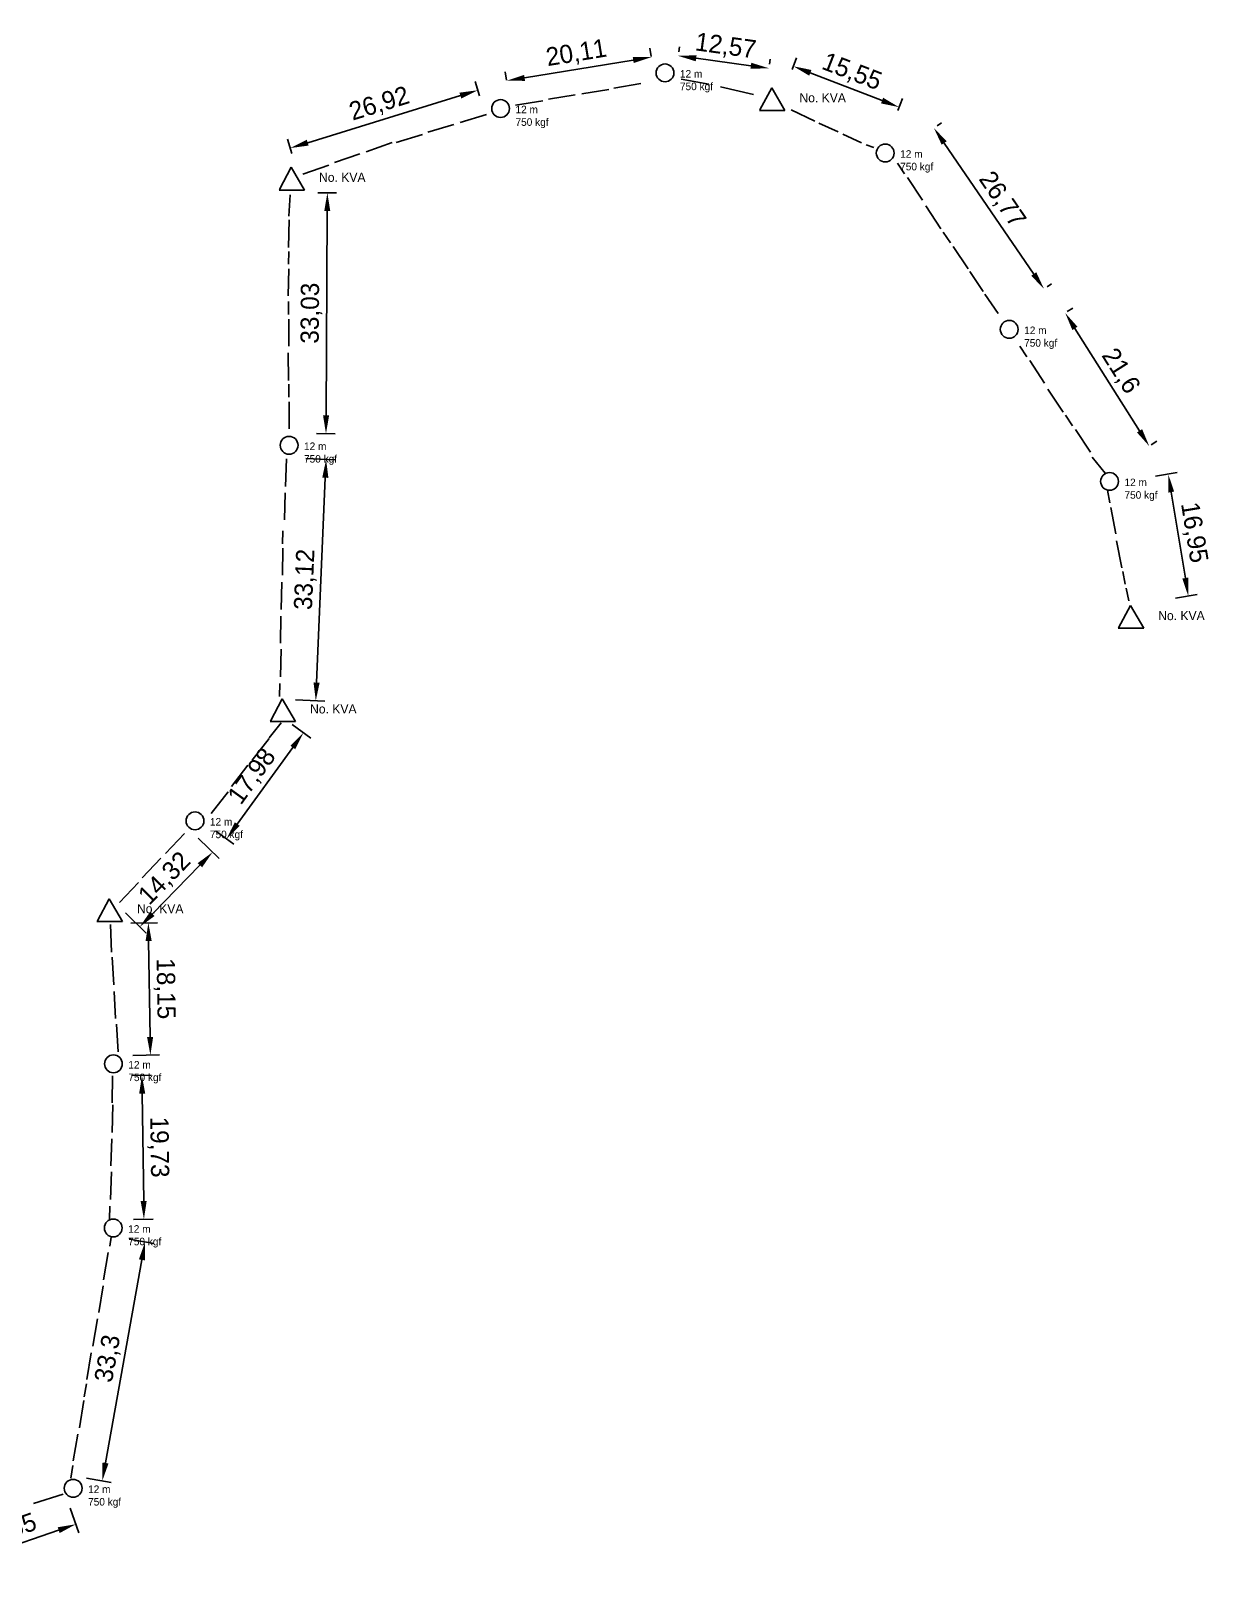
# Model space of a CAD drawing. Header units: millimetres. Extents: x -3588 to 75209, y -3737 to 38254.
# Drawn here: x 42976.4 to 43138.2, y 16021.5 to 16233.6 of the extents above; entities that cross this region are included whole.
import ezdxf

# ---------------------------------------------------------------- set-up
doc = ezdxf.new("R2010")
doc.units = ezdxf.units.MM
doc.dimstyles.new('ISO-25', dxfattribs={"dimtxt": 2.5, "dimasz": 2.5, "dimexe": 1.25, "dimexo": 0.625, "dimtad": 1, "dimtxsty": 'Standard', "dimcen": 2.5, "dimadec": 0, "dimazin": 0, "dimtfac": 1, "dimtmove": 0, "dimatfit": 3, "dimfxl": 1, "dimarcsym": 0})

# ---------------------------------------------------------------- blocks, each defined once
blk = doc.blocks.new('*D468')
at = {"color": 0, "lineweight": -2, "transparency": 16777216}
for p, q in [((42981.78, 16031), (42982.95, 16027.6)), ((42967.38, 16023.53), (42980.18, 16027.96)), ((42964.25, 16024.93), (42965.43, 16021.53))]:
    blk.add_line(p, q, dxfattribs=at)
at = {"color": 0, "transparency": 16777216}
for points in [[(42980.05, 16028.36), (42980.32, 16027.57), (42982.55, 16028.78)], [(42967.25, 16023.92), (42967.52, 16023.14), (42965.02, 16022.71)]]:
    blk.add_solid(points, dxfattribs=at)
at = {"layer": 'Defpoints', "color": 0, "transparency": 16777216}
for p in [(42981.57, 16031.59), (42982.55, 16028.78), (42964.05, 16025.52)]:
    blk.add_point(p, dxfattribs=at)
at = {"color": 0, "transparency": 16777216, "insert": (42973.1, 16027.71), "char_height": 2.5, "attachment_point": 5, "rotation": 19.0946}
blk.add_mtext('18,55', dxfattribs=at)
blk = doc.blocks.new('*D469')
at = {"color": 0, "lineweight": -2, "transparency": 16777216}
for p, q in [((42989.87, 16067.89), (42993.27, 16067.28)), ((42986.61, 16037.18), (42991.6, 16065.04)), ((42984, 16035.11), (42987.4, 16034.5))]:
    blk.add_line(p, q, dxfattribs=at)
at = {"color": 0, "transparency": 16777216}
for points in [[(42991.19, 16065.11), (42992.01, 16064.97), (42992.04, 16067.5)], [(42986.2, 16037.25), (42987.02, 16037.11), (42986.17, 16034.72)]]:
    blk.add_solid(points, dxfattribs=at)
at = {"layer": 'Defpoints', "color": 0, "transparency": 16777216}
for p in [(42989.25, 16068), (42992.04, 16067.5), (42983.38, 16035.22)]:
    blk.add_point(p, dxfattribs=at)
at = {"color": 0, "transparency": 16777216, "insert": (42987.06, 16051.48), "char_height": 2.5, "attachment_point": 5, "rotation": 79.8511}
blk.add_mtext('33,3', dxfattribs=at)
blk = doc.blocks.new('*D470')
at = {"color": 0, "lineweight": -2, "transparency": 16777216}
for p, q in [((42990.18, 16090.33), (42992.86, 16090.36)), ((42991.85, 16073.11), (42991.64, 16087.85)), ((42990.45, 16070.59), (42993.13, 16070.63))]:
    blk.add_line(p, q, dxfattribs=at)
at = {"color": 0, "transparency": 16777216}
for points in [[(42992.06, 16087.85), (42991.23, 16087.84), (42991.61, 16090.35)], [(42992.26, 16073.12), (42991.43, 16073.11), (42991.88, 16070.61)]]:
    blk.add_solid(points, dxfattribs=at)
at = {"layer": 'Defpoints', "color": 0, "transparency": 16777216}
for p in [(42989.55, 16090.32), (42991.61, 16090.35), (42989.82, 16070.59)]:
    blk.add_point(p, dxfattribs=at)
at = {"color": 0, "transparency": 16777216, "insert": (42993.83, 16080.51), "char_height": 2.5, "attachment_point": 5, "rotation": 270.7912}
blk.add_mtext('19,73', dxfattribs=at)
blk = doc.blocks.new('*D471')
at = {"color": 0, "lineweight": -2, "transparency": 16777216}
for p, q in [((42990.08, 16111.24), (42993.74, 16111.29)), ((42992.73, 16095.63), (42992.53, 16108.78)), ((42990.36, 16093.09), (42994.02, 16093.15))]:
    blk.add_line(p, q, dxfattribs=at)
at = {"color": 0, "transparency": 16777216}
for points in [[(42992.95, 16108.78), (42992.11, 16108.77), (42992.49, 16111.28)], [(42993.15, 16095.63), (42992.31, 16095.62), (42992.77, 16093.13)]]:
    blk.add_solid(points, dxfattribs=at)
at = {"layer": 'Defpoints', "color": 0, "transparency": 16777216}
for p in [(42989.46, 16111.23), (42992.49, 16111.28), (42989.73, 16093.08)]:
    blk.add_point(p, dxfattribs=at)
at = {"color": 0, "transparency": 16777216, "insert": (42994.71, 16102.23), "char_height": 2.5, "attachment_point": 5, "rotation": 270.8686}
blk.add_mtext('18,15', dxfattribs=at)
blk = doc.blocks.new('*D472')
at = {"color": 0, "lineweight": -2, "transparency": 16777216}
for p, q in [((42999.34, 16122.88), (43002.2, 16120.09)), ((42993.05, 16112.51), (42999.56, 16119.17)), ((42989.34, 16112.63), (42992.2, 16109.84))]:
    blk.add_line(p, q, dxfattribs=at)
at = {"color": 0, "transparency": 16777216}
for points in [[(42999.26, 16119.46), (42999.86, 16118.88), (43001.3, 16120.96)], [(42992.75, 16112.8), (42993.35, 16112.21), (42991.3, 16110.72)]]:
    blk.add_solid(points, dxfattribs=at)
at = {"layer": 'Defpoints', "color": 0, "transparency": 16777216}
for p in [(42998.89, 16123.31), (43001.3, 16120.96), (42988.89, 16113.07)]:
    blk.add_point(p, dxfattribs=at)
at = {"color": 0, "transparency": 16777216, "insert": (42994.81, 16117.29), "char_height": 2.5, "attachment_point": 5, "rotation": 45.6807}
blk.add_mtext('14,32', dxfattribs=at)
blk = doc.blocks.new('*D473')
at = {"color": 0, "lineweight": -2, "transparency": 16777216}
for p, q in [((43012.24, 16138.46), (43014.78, 16136.62)), ((43004.69, 16124.82), (43012.3, 16135.33)), ((43001.69, 16123.9), (43004.24, 16122.06))]:
    blk.add_line(p, q, dxfattribs=at)
at = {"color": 0, "transparency": 16777216}
for points in [[(43011.97, 16135.57), (43012.64, 16135.08), (43013.77, 16137.35)], [(43004.36, 16125.06), (43005.03, 16124.57), (43003.23, 16122.79)]]:
    blk.add_solid(points, dxfattribs=at)
at = {"layer": 'Defpoints', "color": 0, "transparency": 16777216}
for p in [(43011.73, 16138.83), (43013.77, 16137.35), (43001.19, 16124.27)]:
    blk.add_point(p, dxfattribs=at)
at = {"color": 0, "transparency": 16777216, "insert": (43006.81, 16131.3), "char_height": 2.5, "attachment_point": 5, "rotation": 54.0938}
blk.add_mtext('17,98', dxfattribs=at)
blk = doc.blocks.new('*D474')
at = {"color": 0, "lineweight": -2, "transparency": 16777216}
for p, q in [((43014.09, 16174.94), (43018.13, 16174.77)), ((43015.57, 16144.22), (43016.77, 16172.32)), ((43012.68, 16141.85), (43016.71, 16141.67))]:
    blk.add_line(p, q, dxfattribs=at)
at = {"color": 0, "transparency": 16777216}
for points in [[(43016.35, 16172.34), (43017.19, 16172.3), (43016.88, 16174.82)], [(43015.15, 16144.24), (43015.99, 16144.21), (43015.46, 16141.73)]]:
    blk.add_solid(points, dxfattribs=at)
at = {"layer": 'Defpoints', "color": 0, "transparency": 16777216}
for p in [(43013.47, 16174.97), (43016.88, 16174.82), (43012.05, 16141.87)]:
    blk.add_point(p, dxfattribs=at)
at = {"color": 0, "transparency": 16777216, "insert": (43014.09, 16158.36), "char_height": 2.5, "attachment_point": 5, "rotation": 87.551}
blk.add_mtext('33,12', dxfattribs=at)
blk = doc.blocks.new('*D475')
at = {"color": 0, "lineweight": -2, "transparency": 16777216}
for p, q in [((43015.73, 16211.4), (43018.3, 16211.38)), ((43016.87, 16180.86), (43017.04, 16208.89)), ((43015.54, 16178.37), (43018.11, 16178.35))]:
    blk.add_line(p, q, dxfattribs=at)
at = {"color": 0, "transparency": 16777216}
for points in [[(43016.62, 16208.89), (43017.45, 16208.89), (43017.05, 16211.39)], [(43016.46, 16180.86), (43017.29, 16180.86), (43016.86, 16178.36)]]:
    blk.add_solid(points, dxfattribs=at)
at = {"layer": 'Defpoints', "color": 0, "transparency": 16777216}
for p in [(43015.11, 16211.4), (43017.05, 16211.39), (43014.92, 16178.37)]:
    blk.add_point(p, dxfattribs=at)
at = {"color": 0, "transparency": 16777216, "insert": (43014.87, 16194.89), "char_height": 2.5, "attachment_point": 5, "rotation": 89.6647}
blk.add_mtext('33,03', dxfattribs=at)
blk = doc.blocks.new('*D476')
at = {"color": 0, "lineweight": -2, "transparency": 16777216}
for p, q in [((43037.92, 16224.71), (43037.32, 16226.67)), ((43014.35, 16218.28), (43035.3, 16224.74)), ((43012.19, 16216.78), (43011.59, 16218.74))]:
    blk.add_line(p, q, dxfattribs=at)
at = {"color": 0, "transparency": 16777216}
for points in [[(43035.17, 16225.14), (43035.42, 16224.34), (43037.69, 16225.47)], [(43014.23, 16218.68), (43014.47, 16217.88), (43011.96, 16217.54)]]:
    blk.add_solid(points, dxfattribs=at)
at = {"layer": 'Defpoints', "color": 0, "transparency": 16777216}
for p in [(43037.69, 16225.47), (43038.11, 16224.11), (43012.38, 16216.18)]:
    blk.add_point(p, dxfattribs=at)
at = {"color": 0, "transparency": 16777216, "insert": (43024.21, 16223.5), "char_height": 2.5, "attachment_point": 5, "rotation": 17.1368}
blk.add_mtext('26,92', dxfattribs=at)
blk = doc.blocks.new('*D477')
at = {"color": 0, "lineweight": -2, "transparency": 16777216}
for p, q in [((43061.47, 16230.11), (43061.28, 16231.24)), ((43044.11, 16227.17), (43059.02, 16229.61)), ((43041.62, 16226.87), (43041.44, 16228))]:
    blk.add_line(p, q, dxfattribs=at)
at = {"color": 0, "transparency": 16777216}
for points in [[(43058.95, 16230.02), (43059.08, 16229.2), (43061.48, 16230.01)], [(43044.04, 16227.58), (43044.18, 16226.76), (43041.64, 16226.77)]]:
    blk.add_solid(points, dxfattribs=at)
at = {"layer": 'Defpoints', "color": 0, "transparency": 16777216}
for p in [(43061.48, 16230.01), (43061.57, 16229.5), (43041.73, 16226.26)]:
    blk.add_point(p, dxfattribs=at)
at = {"color": 0, "transparency": 16777216, "insert": (43051.23, 16230.45), "char_height": 2.5, "attachment_point": 5, "rotation": 9.2762}
blk.add_mtext('20,11', dxfattribs=at)
blk = doc.blocks.new('*D478')
at = {"color": 0, "lineweight": -2, "transparency": 16777216}
for p, q in [((43065.25, 16230.75), (43065.34, 16231.43)), ((43067.65, 16229.85), (43075.15, 16228.83)), ((43077.7, 16229.04), (43077.8, 16229.73))]:
    blk.add_line(p, q, dxfattribs=at)
at = {"color": 0, "transparency": 16777216}
for points in [[(43067.71, 16230.27), (43067.59, 16229.44), (43065.17, 16230.19)], [(43075.21, 16229.24), (43075.09, 16228.41), (43077.63, 16228.49)]]:
    blk.add_solid(points, dxfattribs=at)
at = {"layer": 'Defpoints', "color": 0, "transparency": 16777216}
for p in [(43065.17, 16230.13), (43077.62, 16228.42), (43077.63, 16228.49)]:
    blk.add_point(p, dxfattribs=at)
at = {"color": 0, "transparency": 16777216, "insert": (43071.68, 16231.4), "char_height": 2.5, "attachment_point": 5, "rotation": 352.2045}
blk.add_mtext('12,57', dxfattribs=at)
blk = doc.blocks.new('*D479')
at = {"color": 0, "lineweight": -2, "transparency": 16777216}
for p, q in [((43080.8, 16228.31), (43081.43, 16229.93)), ((43083.31, 16227.86), (43093.15, 16224.06)), ((43095.31, 16222.7), (43095.94, 16224.32))]:
    blk.add_line(p, q, dxfattribs=at)
at = {"color": 0, "transparency": 16777216}
for points in [[(43083.46, 16228.25), (43083.16, 16227.47), (43080.98, 16228.76)], [(43093.3, 16224.44), (43093, 16223.67), (43095.48, 16223.15)]]:
    blk.add_solid(points, dxfattribs=at)
at = {"layer": 'Defpoints', "color": 0, "transparency": 16777216}
for p in [(43080.58, 16227.72), (43095.08, 16222.11), (43095.48, 16223.15)]:
    blk.add_point(p, dxfattribs=at)
at = {"color": 0, "transparency": 16777216, "insert": (43088.98, 16227.9), "char_height": 2.5, "attachment_point": 5, "rotation": 338.8654}
blk.add_mtext('15,55', dxfattribs=at)
blk = doc.blocks.new('*D480')
at = {"color": 0, "lineweight": -2, "transparency": 16777216}
for p, q in [((43100.7, 16220.59), (43101.29, 16221)), ((43101.67, 16218.23), (43113.96, 16200.26)), ((43115.81, 16198.49), (43116.41, 16198.9))]:
    blk.add_line(p, q, dxfattribs=at)
at = {"color": 0, "transparency": 16777216}
for points in [[(43102.02, 16218.47), (43101.33, 16218), (43100.26, 16220.29)], [(43114.31, 16200.5), (43113.62, 16200.03), (43115.38, 16198.2)]]:
    blk.add_solid(points, dxfattribs=at)
at = {"layer": 'Defpoints', "color": 0, "transparency": 16777216}
for p in [(43100.18, 16220.24), (43115.29, 16198.14), (43115.38, 16198.2)]:
    blk.add_point(p, dxfattribs=at)
at = {"color": 0, "transparency": 16777216, "insert": (43109.54, 16210.42), "char_height": 2.5, "attachment_point": 5, "rotation": 304.3711}
blk.add_mtext('26,77', dxfattribs=at)
blk = doc.blocks.new('*D481')
at = {"color": 0, "lineweight": -2, "transparency": 16777216}
for p, q in [((43118.56, 16195.1), (43119.33, 16195.59)), ((43119.61, 16192.81), (43128.47, 16178.77)), ((43130.09, 16176.83), (43130.87, 16177.32))]:
    blk.add_line(p, q, dxfattribs=at)
at = {"color": 0, "transparency": 16777216}
for points in [[(43119.96, 16193.03), (43119.26, 16192.58), (43118.28, 16194.92)], [(43128.83, 16178.99), (43128.12, 16178.54), (43129.81, 16176.65)]]:
    blk.add_solid(points, dxfattribs=at)
at = {"layer": 'Defpoints', "color": 0, "transparency": 16777216}
for p in [(43118.03, 16194.76), (43129.56, 16176.5), (43129.81, 16176.65)]:
    blk.add_point(p, dxfattribs=at)
at = {"color": 0, "transparency": 16777216, "insert": (43125.8, 16186.9), "char_height": 2.5, "attachment_point": 5, "rotation": 302.265}
blk.add_mtext('21,6', dxfattribs=at)
blk = doc.blocks.new('*D482')
at = {"color": 0, "lineweight": -2, "transparency": 16777216}
for p, q in [((43130.66, 16172.53), (43133.65, 16173.02)), ((43132.82, 16170.35), (43134.76, 16158.56)), ((43133.41, 16155.81), (43136.4, 16156.3))]:
    blk.add_line(p, q, dxfattribs=at)
at = {"color": 0, "transparency": 16777216}
for points in [[(43133.23, 16170.42), (43132.41, 16170.28), (43132.41, 16172.82)], [(43135.17, 16158.63), (43134.35, 16158.49), (43135.16, 16156.09)]]:
    blk.add_solid(points, dxfattribs=at)
at = {"layer": 'Defpoints', "color": 0, "transparency": 16777216}
for p in [(43130.04, 16172.43), (43135.16, 16156.09), (43132.79, 16155.7)]:
    blk.add_point(p, dxfattribs=at)
at = {"color": 0, "transparency": 16777216, "insert": (43135.84, 16164.79), "char_height": 2.5, "attachment_point": 5, "rotation": 279.3444}
blk.add_mtext('16,95', dxfattribs=at)

msp = doc.modelspace()

# ---------------------------------------------------------------- linework, layer by layer
at = {"color": 10}
for p, q in [((43056.333, 16225.761), (43060.064, 16226.374)), ((43042.867, 16223.427), (43046.6, 16224.029)), ((43047.391, 16224.248), (43051.052, 16224.838)), ((43051.946, 16224.973), (43055.679, 16225.575)), ((43076.381, 16222.763), (43078.008, 16225.818)), ((43078.008, 16225.818), (43079.83, 16222.698)), ((43035.275, 16221.046), (43038.897, 16222.131)), ((43079.83, 16222.698), (43076.329, 16222.698)), ((43030.853, 16219.731), (43034.406, 16220.795)), ((43022.372, 16217.043), (43025.943, 16218.283)), ((43026.476, 16218.326), (43030.098, 16219.411)), ((43018.011, 16215.539), (43021.514, 16216.755)), ((43096.251, 16214), (43095.27, 16215.485)), ((43010.477, 16211.845), (43012.103, 16214.9)), ((43012.103, 16214.9), (43013.925, 16211.78)), ((43013.698, 16213.947), (43017.27, 16215.187)), ((43098.684, 16210.416), (43096.64, 16213.51)), ((43013.925, 16211.78), (43010.424, 16211.78)), ((43011.78, 16208.216), (43011.945, 16211.129)), ((43101.218, 16206.439), (43099.134, 16209.594)), ((43011.726, 16203.901), (43011.819, 16207.68)), ((43102.525, 16204.541), (43101.545, 16206.025)), ((43011.713, 16201.596), (43011.757, 16203.375)), ((43104.958, 16200.956), (43102.914, 16204.051)), ((43011.661, 16197.264), (43011.753, 16200.972)), ((43011.702, 16194.706), (43011.697, 16196.485)), ((43011.768, 16190.374), (43011.759, 16194.083)), ((43113.02, 16188.885), (43112.04, 16190.369)), ((43011.704, 16185.659), (43011.694, 16189.439)), ((43115.454, 16185.3), (43113.409, 16188.395)), ((43011.754, 16183.354), (43011.749, 16185.134)), ((43117.988, 16181.324), (43115.904, 16184.478)), ((43011.82, 16179.023), (43011.81, 16182.732)), ((43119.295, 16179.425), (43118.314, 16180.91)), ((43121.728, 16175.841), (43119.684, 16178.936)), ((43011.321, 16171.138), (43011.447, 16174.916)), ((43011.16, 16166.528), (43011.283, 16170.234)), ((43124.39, 16168.856), (43124.063, 16170.605)), ((43125.24, 16164.609), (43124.558, 16168.254)), ((43010.909, 16163.274), (43010.944, 16165.053)), ((43010.881, 16158.942), (43010.952, 16162.65)), ((43126.032, 16159.96), (43125.336, 16163.676)), ((43126.499, 16157.703), (43126.172, 16159.452)), ((43010.713, 16154.229), (43010.786, 16158.009)), ((43126.99, 16155.441), (43126.662, 16157.19)), ((43125.604, 16151.732), (43127.231, 16154.787)), ((43127.231, 16154.787), (43129.052, 16151.667)), ((43010.616, 16149.618), (43010.687, 16153.326)), ((43129.052, 16151.667), (43125.551, 16151.667)), ((43010.618, 16145.021), (43010.69, 16148.801)), ((43010.494, 16142.331), (43010.528, 16144.11)), ((43009.245, 16138.93), (43010.871, 16141.986)), ((43010.871, 16141.986), (43012.693, 16138.865)), ((43009.085, 16136.624), (43010.729, 16138.686)), ((43012.693, 16138.865), (43009.192, 16138.865)), ((43006.72, 16133.588), (43009.043, 16136.57)), ((43003.878, 16129.954), (43006.157, 16132.88)), ((43001.125, 16126.273), (43003.448, 16129.256)), ((42994.832, 16120.781), (42997.44, 16123.518)), ((42991.643, 16117.448), (42994.201, 16120.133)), ((42988.537, 16114.059), (42991.145, 16116.796)), ((42985.497, 16111.525), (42987.123, 16114.58)), ((42987.123, 16114.58), (42988.945, 16111.46)), ((42988.945, 16111.46), (42985.444, 16111.46)), ((42987.429, 16107.253), (42987.278, 16111.031)), ((42987.747, 16102.766), (42987.539, 16106.541)), ((42987.993, 16098.16), (42987.788, 16101.863)), ((42988.336, 16093.575), (42988.127, 16097.35)), ((42987.538, 16086.582), (42987.561, 16090.29)), ((42987.517, 16082.532), (42987.637, 16086.31)), ((42987.361, 16077.921), (42987.479, 16081.628)), ((42987.305, 16073.325), (42987.425, 16077.104)), ((42987.147, 16070.637), (42987.204, 16072.415)), ((42987.398, 16068.147), (42987.193, 16066.927)), ((42986.971, 16066.039), (42986.343, 16062.311)), ((42986.296, 16061.492), (42985.68, 16057.835)), ((42985.521, 16056.945), (42984.893, 16053.217)), ((42984.662, 16052.308), (42984.046, 16048.651)), ((42983.997, 16048.027), (42983.701, 16046.273)), ((42983.658, 16045.748), (42983.03, 16042.02)), ((42982.798, 16041.111), (42982.183, 16037.454)), ((42982.133, 16036.83), (42981.837, 16035.076))]:
    msp.add_line(p, q, dxfattribs=at)
at = {"color": 1}
for p, q in [((43065.595, 16226.998), (43069.405, 16226.293)), ((43070.994, 16225.947), (43075.509, 16224.889)), ((43080.694, 16222.768), (43083.939, 16221.217)), ((43084.474, 16220.971), (43087.109, 16219.765)), ((43087.763, 16219.45), (43090.339, 16218.275)), ((43090.955, 16217.995), (43092.019, 16217.603)), ((43105.199, 16200.625), (43107.005, 16197.85)), ((43107.236, 16197.48), (43109.087, 16194.844)), ((43121.984, 16175.156), (43123.749, 16172.942)), ((42976.747, 16031.607), (42980.787, 16032.926))]:
    msp.add_line(p, q, dxfattribs=at)
at = {"color": 10}
for centre in [(43063.374, 16227.851), (43040.814, 16222.96), (43093.586, 16216.859), (43110.596, 16192.673), (43011.8, 16176.771), (43124.361, 16171.816), (42998.892, 16125.255), (42987.697, 16091.931), (42987.674, 16069.415), (42982.177, 16033.711)]:
    msp.add_circle(centre, 1.222, dxfattribs=at)

# ---------------------------------------------------------------- texts
at = {"color": 10, "attachment_point": 1}
for s, width, gutter_width, insert, char_height in [('12 m^J750 kgf ', 21.10344, 5.166, (43065.422, 16228.235), 1.03321), ('No. KVA', 17.75852, 6.215, (43081.815, 16225.063), 1.243), ('12 m^J750 kgf ', 21.10344, 5.166, (43042.862, 16223.344), 1.03321), ('12 m^J750 kgf ', 21.10344, 5.166, (43095.634, 16217.243), 1.03321), ('No. KVA', 17.75852, 6.215, (43015.911, 16214.146), 1.243), ('12 m^J750 kgf ', 21.10344, 5.166, (43112.644, 16193.057), 1.03321), ('12 m^J750 kgf ', 21.10344, 5.166, (43013.848, 16177.156), 1.03321), ('12 m^J750 kgf ', 21.10344, 5.166, (43126.409, 16172.201), 1.03321), ('No. KVA', 17.75852, 6.215, (43131.038, 16154.032), 1.243), ('No. KVA', 17.75852, 6.215, (43014.679, 16141.231), 1.243), ('12 m^J750 kgf ', 21.10344, 5.166, (43000.939, 16125.639), 1.03321), ('No. KVA', 17.75852, 6.215, (42990.93, 16113.826), 1.243), ('12 m^J750 kgf ', 21.10344, 5.166, (42989.745, 16092.315), 1.03321), ('12 m^J750 kgf ', 21.10344, 5.166, (42989.722, 16069.799), 1.03321), ('12 m^J750 kgf ', 21.10344, 5.166, (42984.224, 16034.096), 1.03321)]:
    msp.add_mtext_dynamic_manual_height_columns(s, width=width, gutter_width=gutter_width, heights=[0], dxfattribs=dict(at, insert=insert, char_height=char_height))

# ---------------------------------------------------------------- dimensions: what is measured, and where the dimension line sits
at = {"color": 1}
for p1, p2, distance, picture, middle in [((43041.7257, 16226.2558), (43061.568, 16229.4966), 0.521, '*D477', (43051.2271, 16230.4465)), ((43065.165, 16230.13), (43077.619, 16228.425), 0.064, '*D478', (43071.683, 16231.404)), ((43080.575, 16227.723), (43095.082, 16222.115), 1.115, '*D479', (43088.982, 16227.902)), ((43012.379, 16216.18), (43038.106, 16224.113), 1.425, '*D476', (43024.209, 16223.499)), ((43100.18, 16220.238), (43115.294, 16198.142), 0.1, '*D480', (43109.539, 16210.422)), ((43014.916, 16178.373), (43015.109, 16211.401), -1.943, '*D475', (43014.872, 16194.887)), ((43118.028, 16194.764), (43129.561, 16176.496), 0.293, '*D481', (43125.803, 16186.898)), ((43012.051, 16141.872), (43013.467, 16174.965), -3.414, '*D474', (43014.088, 16158.362)), ((43130.0425, 16172.4254), (43132.7939, 16155.7046), 2.4016, '*D482', (43135.8436, 16164.7932)), ((43001.188, 16124.27), (43011.731, 16138.831), -2.518, '*D473', (43006.812, 16131.295)), ((42988.891, 16113.07), (42998.894, 16123.313), -3.368, '*D472', (42994.812, 16117.294)), ((42989.735, 16093.08), (42989.46, 16111.23), -3.034, '*D471', (42994.714, 16102.232)), ((42989.825, 16070.586), (42989.552, 16090.317), -2.058, '*D470', (42993.829, 16080.509)), ((42983.382, 16035.219), (42989.251, 16068.002), -2.834, '*D469', (42987.055, 16051.478)), ((42964.049, 16025.519), (42981.574, 16031.586), -2.97, '*D468', (42973.102, 16027.715))]:
    dim = msp.add_aligned_dim(p1=p1, p2=p2, distance=distance, dimstyle='ISO-25', dxfattribs=at)
    dim.commit()
    dim.dimension.update_dxf_attribs({"geometry": picture, "text_midpoint": middle})

doc.saveas('drawing.dxf')
